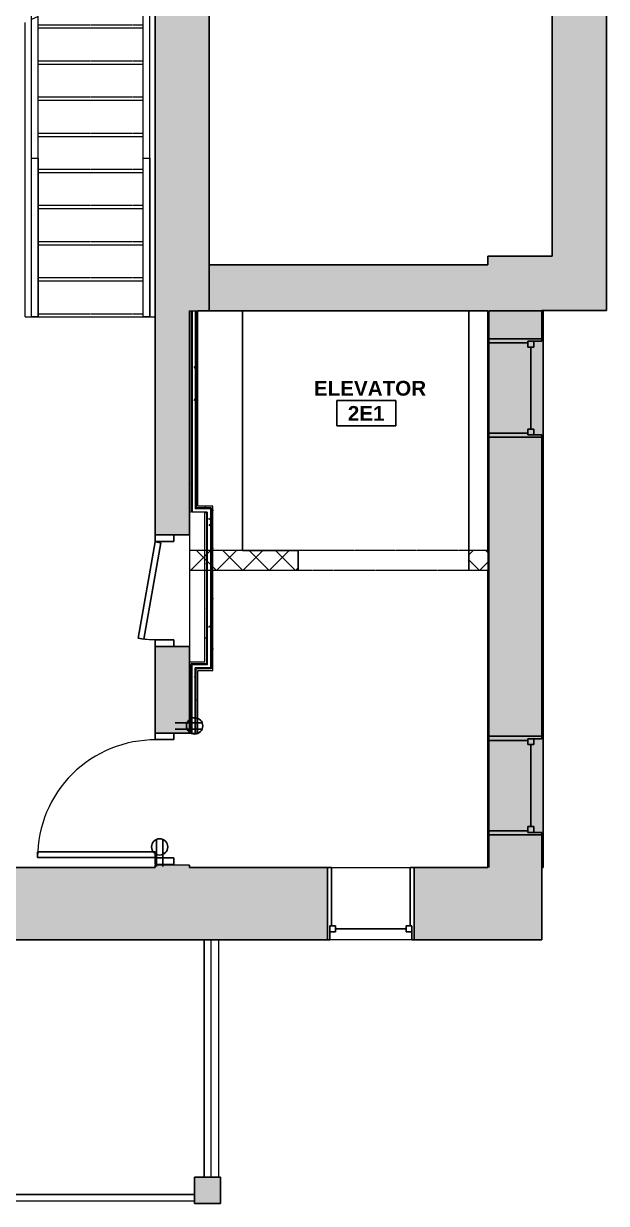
# Model space of a CAD drawing. Header units: inches. Extents: x -1176 to 1507, y -2563 to 978.
# Drawn here: x 1171.1 to 1348.8, y 11.6 to 370.9 of the extents above; entities that cross this region are included whole.
import ezdxf

# ---------------------------------------------------------------- set-up
doc = ezdxf.new("R2010")
doc.units = ezdxf.units.IN
doc.header["$MEASUREMENT"] = 0
doc.linetypes.add('Overhead', pattern=[0.15625, 0.09375, -0.0625])
doc.linetypes.add('Overhead 1_16_', pattern=[0.101562, 0.0625, -0.039062])
for name, color, linetype, lineweight in [('A-ANNO-NOTE', 131, 'Continuous', 40), ('A-AREA-IDEN', 2, 'Continuous', 9), ('A-COLS', 52, 'Continuous', 18), ('A-DETL-GENF', 92, 'Continuous', 18), ('A-DETL-MEDM', 33, 'Continuous', 18), ('A-DOOR', 31, 'Continuous', 18), ('A-DOOR-FRAM', 31, 'Continuous', 30), ('A-FLOR', 192, 'Continuous', 18), ('A-FLOR-HRAL', 11, 'Continuous', 18), ('A-GENM', 13, 'Continuous', 18), ('A-GLAZ', 151, 'Continuous', 18), ('A-WALL', 113, 'Continuous', 18), ('A-WALL-PATT', 111, 'Continuous', 18), ('I-WALL', 2, 'Continuous', 18), ('S-STRS', 31, 'Continuous', 18)]:
    doc.layers.add(name, color=color, linetype=linetype, lineweight=lineweight)
doc.styles.add('Swis721 Lt BT_B', font='', dxfattribs={"height": 4.5})
doc.styles.get('Swis721 Lt BT_B').set_extended_font_data('Swis721 Lt BT', bold=True)
pattern_1 = [(0, (0, 0), (15.36, 3.84), [0.634, -10.886, 0.634, -10.886, -61.44]), (0, (0, 0), (15.36, 3.84), [-23.04, 0.634, -22.406, 0.634, -10.886, -26.88]), (0, (0, 0), (15.36, 3.84), [-57.6, 0.634, -7.046, 0.634, -18.566]), (120, (5.76, 1.92), (-11.005538, 11.38215), [0.634, -10.886, 0.634, -10.886, -61.44]), (120, (5.76, 1.92), (-11.005538, 11.38215), [-23.04, 0.634, -22.406, 0.634, -10.886, -26.88]), (120, (5.76, 1.92), (-11.005538, 11.38215), [-57.6, 0.634, -7.046, 0.634, -18.566]), (240, (7.68, 9.6), (-4.354462, -15.22215), [0.634, -10.886, 0.634, -10.886, -61.44]), (240, (7.68, 9.6), (-4.354462, -15.22215), [-23.04, 0.634, -22.406, 0.634, -10.886, -26.88]), (240, (7.68, 9.6), (-4.354462, -15.22215), [-57.6, 0.634, -7.046, 0.634, -18.566])]

# ---------------------------------------------------------------- blocks, each defined once
blk = doc.blocks.new('Single Flush - D2 2_6_ X 8_-8253011-2nd Floor Power _ Signal')
at = {"layer": 'A-DOOR', "color": 8, "lineweight": 30}
for p, q in [((-14.45, 10.43), (-14.76, 8.7)), ((-14.76, 8.7), (14.6, 3.53)), ((14.91, 5.25), (-14.45, 10.43)), ((14.6, 3.53), (14.91, 5.25))]:
    blk.add_line(p, q, dxfattribs=at)
at = {"layer": 'A-DOOR', "lineweight": 9}
blk.add_arc((14.91, 5.25), 29.81, 170, 180.5, dxfattribs=at)
at = {"layer": 'A-DOOR-FRAM', "color": 8}
for p, q in [((-17, -0.5), (-17, 5.25)), ((-17, 5.25), (-15, 5.25)), ((-15, -0.5), (-15, 5.25)), ((15, -0.5), (15, 5.25)), ((15, 5.25), (17, 5.25)), ((17, -0.5), (17, 5.25)), ((-17, -0.5), (-15, -0.5)), ((15, -0.5), (17, -0.5))]:
    blk.add_line(p, q, dxfattribs=at)
blk = doc.blocks.new('Double Hung - 30_ x 48_-6971309-2nd Floor Power _ Signal')
at = {"layer": 'A-GLAZ', "color": 8, "lineweight": 30}
for p, q in [((-15, 8.25), (-14.25, 8.25)), ((-14.25, 4), (-14.25, 8.25)), ((14.25, 4), (14.25, 8.25)), ((15, 8.25), (14.25, 8.25)), ((-14.25, 5.75), (-14.25, 4)), ((-14.25, 5.75), (-12.5, 5.75)), ((-14.25, 4), (-12.5, 4)), ((-14.25, 4), (-13.75, 4)), ((-13.75, -8.25), (-13.75, 4)), ((-12.5, 5.75), (-12.5, 4)), ((-12.5, 4.875), (12.5, 4.875)), ((12.5, 5.75), (12.5, 4)), ((14.25, 5.75), (12.5, 5.75)), ((14.25, 4), (12.5, 4)), ((13.75, 4), (14.25, 4)), ((13.75, 4), (13.75, -8.25)), ((14.25, 5.75), (14.25, 4)), ((-13.75, -8.25), (-15, -8.25)), ((13.75, -8.25), (15, -8.25))]:
    blk.add_line(p, q, dxfattribs=at)
blk = doc.blocks.new('Top Rail Type - Top Rail_Internal_-6919815-2nd Floor Power _ Signal')
at = {"layer": 'A-FLOR-HRAL', "lineweight": 9}
for p, q in [((1226.22, 19.64), (1226.22, 91.89)), ((1228.22, 91.89), (1228.22, 19.64)), ((1068.27, 14.32), (1223.22, 14.32)), ((1223.22, 12.32), (1068.27, 12.32))]:
    blk.add_line(p, q, dxfattribs=at)
blk = doc.blocks.new('Top Rail Type - Top Rail_Internal_-V10-2nd Floor Power _ Signal')
at = {"layer": 'A-FLOR-HRAL', "lineweight": 9}
for p, q in [((1226.22, 91.89), (1226.22, 19.64)), ((1228.22, 91.89), (1228.22, 19.64)), ((1223.22, 14.32), (1068.27, 14.32)), ((1223.22, 12.32), (1068.27, 12.32))]:
    blk.add_line(p, q, dxfattribs=at)
blk = doc.blocks.new('Double Hung - 2_ 2_5_ x 48_-6921075-2nd Floor Power _ Signal')
at = {"layer": 'A-GLAZ', "color": 8, "lineweight": 30}
for p, q in [((-13.25, 11), (-12.5, 11)), ((-12.5, 6.75), (-12.5, 11)), ((12.5, 6.75), (12.5, 11)), ((13.25, 11), (12.5, 11)), ((-12.5, 8.5), (-12.5, 6.75)), ((-12.5, 8.5), (-10.75, 8.5)), ((-10.75, 8.5), (-10.75, 6.75)), ((-10.75, 7.625), (10.75, 7.625)), ((10.75, 8.5), (10.75, 6.75)), ((12.5, 8.5), (10.75, 8.5)), ((12.5, 8.5), (12.5, 6.75)), ((-12.5, 6.75), (-10.75, 6.75)), ((-12.5, 6.75), (-12, 6.75)), ((-12, -11), (-12, 6.75)), ((12.5, 6.75), (10.75, 6.75)), ((12, 6.75), (12.5, 6.75)), ((12, 6.75), (12, -11)), ((-12, -11), (-13.25, -11)), ((12, -11), (13.25, -11))]:
    blk.add_line(p, q, dxfattribs=at)
blk = doc.blocks.new('Elevator 1 - Elevator 1-7712497-2nd Floor Power _ Signal')
at = {"layer": 'A-GENM', "lineweight": 30}
for p, q in [((1312.87, 283.44), (1243.87, 283.44)), ((1243.87, 283.44), (1243.87, 210.44)), ((1312.87, 210.44), (1312.87, 283.44)), ((1243.87, 210.44), (1260.87, 210.44))]:
    blk.add_line(p, q, dxfattribs=at)
blk = doc.blocks.new('Top Rail Type - Top Rail_Internal_-7823048-2nd Floor Power _ Signal')
at = {"layer": 'A-FLOR-HRAL', "lineweight": 9}
for p, q in [((1207.6, 329.98), (1209.6, 329.98)), ((1207.6, 281.58), (1207.6, 329.98)), ((1209.6, 329.98), (1209.6, 281.58)), ((1209.6, 281.58), (1207.6, 281.58))]:
    blk.add_line(p, q, dxfattribs=at)
blk = doc.blocks.new('Top Rail Type - Top Rail_Internal_-V134-2nd Floor Power _ Signal')
at = {"layer": 'A-FLOR-HRAL', "linetype": 'Overhead 1_16_', "lineweight": 9}
for p, q in [((1207.6, 479.58), (1209.6, 479.58)), ((1207.6, 468.58), (1207.6, 479.58)), ((1209.6, 468.58), (1209.6, 479.58)), ((1207.6, 388.04), (1207.6, 468.58)), ((1209.6, 388.98), (1209.6, 468.58))]:
    blk.add_line(p, q, dxfattribs=at)
at = {"layer": 'A-FLOR-HRAL', "lineweight": 9}
for p, q in [((1209.6, 388.98), (1207.6, 388.04)), ((1207.6, 281.58), (1207.6, 388.04)), ((1209.6, 281.58), (1209.6, 388.98)), ((1207.6, 281.58), (1209.6, 281.58))]:
    blk.add_line(p, q, dxfattribs=at)
blk = doc.blocks.new('Top Rail Type - Top Rail_Internal_-7823060-2nd Floor Power _ Signal')
at = {"layer": 'A-FLOR-HRAL', "lineweight": 9}
for p, q in [((1173.6, 329.98), (1175.6, 329.98)), ((1173.6, 281.58), (1173.6, 329.98)), ((1175.6, 329.98), (1175.6, 281.58)), ((1175.6, 281.58), (1173.6, 281.58))]:
    blk.add_line(p, q, dxfattribs=at)
blk = doc.blocks.new('Top Rail Type - Top Rail_Internal_-V135-2nd Floor Power _ Signal')
at = {"layer": 'A-FLOR-HRAL', "linetype": 'Overhead 1_16_', "lineweight": 9}
for p, q in [((1173.6, 479.58), (1175.6, 479.58)), ((1173.6, 468.58), (1173.6, 479.58)), ((1175.6, 468.58), (1175.6, 479.58)), ((1173.6, 372.19), (1173.6, 468.58)), ((1175.6, 373.12), (1175.6, 468.58))]:
    blk.add_line(p, q, dxfattribs=at)
at = {"layer": 'A-FLOR-HRAL', "lineweight": 9}
for p, q in [((1175.6, 373.12), (1173.6, 372.19)), ((1173.6, 281.58), (1173.6, 372.19)), ((1175.6, 281.58), (1175.6, 373.12)), ((1173.6, 281.58), (1175.6, 281.58))]:
    blk.add_line(p, q, dxfattribs=at)
blk = doc.blocks.new('Single Flush - D13 3_ X 8_-8257910-2nd Floor Power _ Signal')
at = {"layer": 'A-DOOR', "lineweight": 30}
for p, q in [((16.15625, -5.25), (17.90625, -5.25)), ((16.15625, -41.0625), (16.15625, -5.25)), ((17.90625, -5.25), (17.90625, -41.0625)), ((17.90625, -41.0625), (16.15625, -41.0625))]:
    blk.add_line(p, q, dxfattribs=at)
at = {"layer": 'A-DOOR', "lineweight": 9}
blk.add_arc((17.90625, -5.25), 35.8125, 179.5, 270, dxfattribs=at)
at = {"layer": 'A-DOOR-FRAM'}
for p, q in [((-20, 0.5), (-20, -5.25)), ((-20, 0.5), (-18, 0.5)), ((-18, 0.5), (-18, -5.25)), ((18.000004, 0.5), (18.000004, -5.25)), ((18.000004, 0.5), (20.000004, 0.5)), ((20.000004, 0.5), (20.000004, -5.25)), ((-20, -5.25), (-18, -5.25)), ((18.000004, -5.25), (20.000004, -5.25))]:
    blk.add_line(p, q, dxfattribs=at)
blk = doc.blocks.new('Door-Opening - Elevator Opening-8184615-2nd Floor Power _ Signal')
at = {"layer": 'A-DETL-GENF', "linetype": 'Overhead', "lineweight": 9}
for p, q in [((25.68, 3), (-26.32, 3)), ((-26.32, -3), (25.68, -3))]:
    blk.add_line(p, q, dxfattribs=at)
at = {"layer": 'A-DETL-MEDM', "lineweight": 30}
for p, q in [((-26.32, 3), (-26.32, -3)), ((25.68, -3), (25.68, 3))]:
    blk.add_line(p, q, dxfattribs=at)
blk = doc.blocks.new('Room Tag - Room Name and Number-3379422-2nd Floor Power _ Signal')
at = {"layer": 'A-AREA-IDEN'}
for p, q in [((-0.1881, -0.1636), (-0.1881, -0.0018)), ((-0.1881, -0.0018), (0.1869, -0.0018)), ((0.1869, -0.0018), (-0.1881, -0.0018)), ((-0.1881, -0.0018), (-0.1881, -0.1636)), ((0.1869, -0.0018), (0.1869, -0.1636)), ((0.1869, -0.1636), (0.1869, -0.0018)), ((0.1869, -0.1636), (-0.1881, -0.1636)), ((-0.1881, -0.1636), (0.1869, -0.1636))]:
    blk.add_line(p, q, dxfattribs=at)

msp = doc.modelspace()

# ---------------------------------------------------------------- hatches: boundary and pattern name
at = {"layer": 'A-COLS'}
msp.add_hatch(color=250, dxfattribs=at).paths.add_polyline_path([(1223.22, 11.64), (1231.22, 11.64), (1231.22, 19.64), (1223.22, 19.64)], flags=0)
at = {"layer": 'A-WALL-PATT', "lineweight": 9}
for points in [[(1227.74, 283.44), (1227.74, 851.94), (1211.24, 851.94), (1211.24, 389.74), (1211.6, 389.91), (1211.6, 386.6), (1211.24, 386.6), (1211.24, 283.44), (1224.24, 283.44)], [(1332.31, 300.1), (1348.81, 300.1), (1348.81, 594.93), (1332.31, 594.93)], [(1329.15, 283.6), (1348.81, 283.6), (1348.81, 300.1), (1312.65, 300.1), (1312.65, 283.6)], [(1271.61, 283.44), (1312.65, 283.44), (1312.65, 297.44), (1227.74, 297.44), (1227.74, 283.44)], [(1329.15, 113.89), (1329.49, 113.89), (1329.49, 283.44), (1312.99, 283.44), (1312.99, 113.89)]]:
    msp.add_hatch(color=7, dxfattribs=at).paths.add_polyline_path(points, flags=0)
h = msp.add_hatch(color=7, dxfattribs=at)
h.paths.add_polyline_path([(1221.74, 113.89), (1221.74, 114.64), (1211.24, 114.64), (1211.24, 113.89)], flags=0)
h.paths.add_polyline_path([(1211.24, 154.89), (1221.74, 154.89), (1221.74, 181.22), (1211.24, 181.22), (1211.24, 175.21)], flags=0)
h.paths.add_polyline_path([(1221.74, 215.22), (1221.74, 283.44), (1211.24, 283.44), (1211.24, 215.22)], flags=0)
h = msp.add_hatch(dxfattribs=at)
h.set_pattern_fill('FP_2', color=256, style=0, pattern_type=2)
h.set_pattern_definition(pattern_1)
h.paths.add_polyline_path([(1222.24, 222.19), (1222.24, 283.44), (1221.74, 283.44), (1221.74, 222.19)], flags=0)
h = msp.add_hatch(dxfattribs=at)
h.set_pattern_fill('FP_2', color=256, style=0, pattern_type=2)
h.set_pattern_definition(pattern_1)
h.paths.add_polyline_path([(1222.49, 223.19), (1223.49, 223.19), (1223.49, 283.44), (1222.49, 283.44), (1222.49, 223.94)], flags=0)
h = msp.add_hatch(dxfattribs=at)
h.set_pattern_fill('FP_2', color=256, style=0, pattern_type=2)
h.set_pattern_definition(pattern_1)
h.paths.add_polyline_path([(1224.24, 223.94), (1224.24, 283.44), (1223.74, 283.44), (1223.74, 223.94)], flags=0)
h = msp.add_hatch(color=7, dxfattribs=at)
h.paths.add_polyline_path([(1312.99, 113.89), (1329.15, 113.89), (1329.15, 123.89), (1312.65, 123.89), (1312.65, 113.89)], flags=0)
h.paths.add_polyline_path([(1312.65, 153.89), (1329.15, 153.89), (1329.15, 244.93), (1312.65, 244.93), (1312.65, 175.21)], flags=0)
h.paths.add_polyline_path([(1312.65, 274.93), (1329.15, 274.93), (1329.15, 283.6), (1312.65, 283.6), (1312.65, 283.44)], flags=0)
h = msp.add_hatch(dxfattribs=at)
h.set_pattern_fill('FP_2', color=256, style=0, pattern_type=2)
h.set_pattern_definition(pattern_1)
h.paths.add_polyline_path([(1228.86, 223.44), (1228.86, 223.94), (1223.74, 223.94), (1223.74, 223.44), (1228.36, 223.44)], flags=0)
h = msp.add_hatch(dxfattribs=at)
h.set_pattern_fill('FP_2', color=256, style=0, pattern_type=2)
h.set_pattern_definition(pattern_1)
h.paths.add_polyline_path([(1228.36, 174.44), (1228.86, 174.44), (1228.86, 223.44), (1228.36, 223.44), (1228.36, 174.69)], flags=0)
h = msp.add_hatch(dxfattribs=at)
h.set_pattern_fill('FP_2', color=256, style=0, pattern_type=2)
h.set_pattern_definition(pattern_1)
h.paths.add_polyline_path([(1226.86, 176.44), (1226.86, 221.44), (1226.36, 221.44), (1226.36, 176.44)], flags=0)
h = msp.add_hatch(dxfattribs=at)
h.set_pattern_fill('FP_2', color=256, style=0, pattern_type=2)
h.set_pattern_definition(pattern_1)
h.paths.add_polyline_path([(1228.11, 175.69), (1228.11, 222.19), (1227.11, 222.19), (1227.11, 175.69)], flags=0)
h = msp.add_hatch(dxfattribs=at)
h.set_pattern_fill('FP_1', color=256, style=0, pattern_type=2)
h.set_pattern_definition([(45, (0, 0), (-4.006467, 4.006467), []), (135, (0, 0), (-4.006467, -4.006467), [])])
h.paths.add_polyline_path([(1312.65, 204.44), (1312.65, 210.44), (1306.87, 210.44), (1306.87, 204.44)], flags=0)
h.paths.add_polyline_path([(1254.87, 204.44), (1254.87, 210.44), (1221.74, 210.44), (1221.74, 204.44), (1225.36, 204.44)], flags=0)
h = msp.add_hatch(dxfattribs=at)
h.set_pattern_fill('FP_2', color=256, style=0, pattern_type=2)
h.set_pattern_definition(pattern_1)
h.paths.add_polyline_path([(1222.24, 154.89), (1222.24, 175.94), (1221.74, 175.94), (1221.74, 154.89)], flags=0)
h = msp.add_hatch(dxfattribs=at)
h.set_pattern_fill('FP_2', color=256, style=0, pattern_type=2)
h.set_pattern_definition(pattern_1)
h.paths.add_polyline_path([(1222.49, 154.89), (1223.49, 154.89), (1223.49, 174.69), (1222.49, 174.69), (1222.49, 173.94)], flags=0)
h = msp.add_hatch(dxfattribs=at)
h.set_pattern_fill('FP_2', color=256, style=0, pattern_type=2)
h.set_pattern_definition(pattern_1)
h.paths.add_polyline_path([(1224.24, 154.89), (1224.24, 173.94), (1223.74, 173.94), (1223.74, 154.89)], flags=0)
h = msp.add_hatch(color=7, dxfattribs=at)
h.paths.add_polyline_path([(1049.4, 91.89), (1121.83, 91.89), (1121.83, 113.89), (1049.4, 113.89)], flags=0)
h.paths.add_polyline_path([(994.09, 91.89), (1006.9, 91.89), (1006.9, 113.89), (966.34, 113.89), (966.34, 91.89)], flags=0)
h.paths.add_polyline_path([(1329.15, 91.89), (1329.15, 113.89), (1290.24, 113.89), (1290.24, 91.89)], flags=0)
h.paths.add_polyline_path([(1161.9, 91.89), (1263.74, 91.89), (1263.74, 113.89), (1161.9, 113.89)], flags=0)
h.paths.add_polyline_path([(677.93, 91.89), (756.84, 91.89), (756.84, 113.89), (677.93, 113.89)], flags=0)
h.paths.add_polyline_path([(799.34, 91.89), (848.01, 91.89), (848.01, 113.89), (799.34, 113.89)], flags=0)
h.paths.add_polyline_path([(624.06, 91.89), (635.43, 91.89), (635.43, 113.89), (562.75, 113.89), (562.75, 91.89)], flags=0)
h.paths.add_polyline_path([(890.51, 91.89), (923.84, 91.89), (923.84, 113.89), (890.51, 113.89)], flags=0)
h.paths.add_polyline_path([(520.25, 91.89), (520.25, 113.89), (480.78, 113.89), (480.78, 91.89)], flags=0)

# ---------------------------------------------------------------- linework, layer by layer
at = {"layer": 'A-ANNO-NOTE', "lineweight": 30}
for p, q in [((1217.31, 158.02), (1225.58, 158.02)), ((1217.31, 156.1), (1225.58, 156.1)), ((1211.66, 114.22), (1211.66, 122.48)), ((1213.57, 114.22), (1213.57, 122.48))]:
    msp.add_line(p, q, dxfattribs=at)
for centre, radius in [((1223.29, 157.06), 2.48), ((1212.62, 120.2), 2.47)]:
    msp.add_circle(centre, radius, dxfattribs=at)
at = {"layer": 'A-COLS', "color": 8, "lineweight": 30}
for p, q in [((1231.22, 19.64), (1223.22, 19.64)), ((1223.22, 19.64), (1223.22, 11.64)), ((1231.22, 11.64), (1231.22, 19.64)), ((1223.22, 11.64), (1231.22, 11.64))]:
    msp.add_line(p, q, dxfattribs=at)
at = {"layer": 'A-FLOR'}
msp.add_line((1230.65, 19.64), (1230.65, 91.89), dxfattribs=at)
at = {"layer": 'A-WALL', "color": 8, "lineweight": 30}
for p, q in [((1227.74, 851.94), (1227.74, 283.44)), ((1332.31, 594.93), (1332.31, 300.1)), ((1348.81, 283.6), (1348.81, 594.93)), ((1211.24, 386.6), (1211.24, 215.22)), ((1332.31, 300.1), (1312.65, 300.1)), ((1312.65, 300.1), (1312.65, 297.44)), ((1312.65, 297.44), (1227.74, 297.44)), ((1221.74, 215.22), (1221.74, 283.44)), ((1224.24, 283.44), (1312.65, 283.44)), ((1312.65, 283.44), (1312.65, 274.93)), ((1329.49, 283.44), (1312.99, 283.44)), ((1312.99, 283.44), (1312.99, 113.89)), ((1329.15, 274.93), (1329.15, 283.6)), ((1329.15, 283.6), (1348.81, 283.6)), ((1329.49, 113.89), (1329.49, 283.44)), ((1312.65, 274.93), (1329.15, 274.93)), ((1329.15, 244.93), (1312.65, 244.93)), ((1312.65, 244.93), (1312.65, 210.44)), ((1329.15, 153.89), (1329.15, 244.93)), ((1211.24, 215.22), (1221.74, 215.22)), ((1312.65, 204.44), (1312.65, 153.89)), ((1211.24, 181.22), (1211.24, 154.89)), ((1221.74, 181.22), (1211.24, 181.22)), ((1221.74, 154.89), (1221.74, 181.22)), ((1211.24, 154.89), (1221.74, 154.89)), ((1312.65, 153.89), (1329.15, 153.89)), ((1329.15, 123.89), (1312.65, 123.89)), ((1312.65, 123.89), (1312.65, 113.89)), ((1329.15, 91.89), (1329.15, 123.89)), ((1211.24, 113.89), (1161.9, 113.89)), ((1211.24, 114.64), (1211.24, 113.89)), ((1221.74, 113.89), (1221.74, 114.64)), ((1263.74, 113.89), (1221.74, 113.89)), ((1263.74, 91.89), (1263.74, 113.89)), ((1312.65, 113.89), (1290.24, 113.89)), ((1290.24, 113.89), (1290.24, 91.89)), ((1329.15, 113.89), (1329.49, 113.89)), ((1161.9, 91.89), (1263.74, 91.89)), ((1290.24, 91.89), (1329.15, 91.89))]:
    msp.add_line(p, q, dxfattribs=at)
at = {"layer": 'A-WALL', "color": 55}
for p, q in [((1221.74, 283.44), (1224.24, 283.44)), ((1312.65, 210.44), (1312.65, 204.44))]:
    msp.add_line(p, q, dxfattribs=at)
at = {"layer": 'A-WALL'}
for p, q in [((1222.24, 283.44), (1222.24, 222.19)), ((1222.49, 283.44), (1222.49, 222.19)), ((1223.49, 283.44), (1223.49, 223.19)), ((1223.74, 283.44), (1223.74, 223.44)), ((1228.11, 223.19), (1223.49, 223.19)), ((1228.36, 223.44), (1223.74, 223.44)), ((1228.11, 223.19), (1228.11, 174.69)), ((1228.36, 223.44), (1228.36, 174.44)), ((1222.24, 222.19), (1221.74, 222.19)), ((1227.11, 222.19), (1222.49, 222.19)), ((1226.36, 176.44), (1226.36, 222.19)), ((1226.86, 221.94), (1226.36, 221.94)), ((1226.86, 221.94), (1226.86, 175.94)), ((1227.11, 222.19), (1227.11, 175.69)), ((1221.74, 215.22), (1221.74, 181.22)), ((1254.87, 210.44), (1221.74, 210.44)), ((1312.65, 210.44), (1306.87, 210.44)), ((1221.74, 204.44), (1254.87, 204.44)), ((1306.87, 204.44), (1312.65, 204.44)), ((1226.86, 175.94), (1222.24, 175.94)), ((1222.24, 154.89), (1222.24, 175.94)), ((1227.11, 175.69), (1222.49, 175.69)), ((1222.49, 154.89), (1222.49, 175.69)), ((1228.11, 174.69), (1223.49, 174.69)), ((1223.49, 154.89), (1223.49, 174.69)), ((1228.36, 174.44), (1223.74, 174.44)), ((1223.74, 154.89), (1223.74, 174.44))]:
    msp.add_line(p, q, dxfattribs=at)
at = {"layer": 'A-WALL', "lineweight": 9}
for p, q in [((1329.49, 283.6), (1329.49, 283.44)), ((1312.65, 244.93), (1312.65, 274.93)), ((1312.65, 123.89), (1312.65, 153.89)), ((1221.74, 114.64), (1211.24, 114.64)), ((1263.74, 113.89), (1290.24, 113.89)), ((1290.24, 91.89), (1263.74, 91.89))]:
    msp.add_line(p, q, dxfattribs=at)
at = {"layer": 'I-WALL'}
for p, q in [((1224.24, 223.94), (1224.24, 283.44)), ((1228.86, 223.94), (1224.24, 223.94)), ((1228.86, 173.94), (1228.86, 223.94)), ((1226.36, 176.44), (1221.74, 176.44)), ((1224.24, 173.94), (1228.86, 173.94)), ((1224.24, 154.89), (1224.24, 173.94)), ((1221.74, 154.89), (1224.24, 154.89))]:
    msp.add_line(p, q, dxfattribs=at)
at = {"layer": 'S-STRS', "lineweight": 9}
for p, q in [((1171.6, 281.58), (1171.6, 371.26)), ((1175.6, 369.58), (1207.6, 369.58)), ((1175.6, 358.58), (1207.6, 358.58)), ((1175.6, 347.58), (1207.6, 347.58)), ((1175.6, 336.58), (1207.6, 336.58)), ((1175.6, 325.58), (1207.6, 325.58)), ((1175.6, 314.58), (1207.6, 314.58)), ((1175.6, 303.58), (1207.6, 303.58)), ((1175.6, 292.58), (1207.6, 292.58)), ((1171.6, 281.58), (1173.6, 281.58)), ((1175.6, 281.58), (1207.6, 281.58)), ((1209.6, 281.58), (1211.24, 281.58))]:
    msp.add_line(p, q, dxfattribs=at)
at = {"layer": 'S-STRS', "linetype": 'Overhead 1_16_', "lineweight": 9}
for p, q in [((1175.6, 370.58), (1207.6, 370.58)), ((1175.6, 359.58), (1207.6, 359.58)), ((1175.6, 348.58), (1207.6, 348.58)), ((1175.6, 337.58), (1207.6, 337.58)), ((1175.6, 326.58), (1207.6, 326.58)), ((1175.6, 315.58), (1207.6, 315.58)), ((1175.6, 304.58), (1207.6, 304.58)), ((1175.6, 293.58), (1207.6, 293.58)), ((1175.6, 282.58), (1207.6, 282.58))]:
    msp.add_line(p, q, dxfattribs=at)

# ---------------------------------------------------------------- block references
at = {"layer": 'A-AREA-IDEN', "xscale": 47.99999999999997, "yscale": 47.99999999999997, "zscale": 47.99999999999997}
msp.add_blockref('Room Tag - Room Name and Number-3379422-2nd Floor Power _ Signal', (1275.69, 256.27), dxfattribs=at)
at = {"layer": 'A-DOOR'}
for name, p, rotation in [('Single Flush - D2 2_6_ X 8_-8253011-2nd Floor Power _ Signal', (1216.49, 198.22), 89.9999999999999), ('Single Flush - D13 3_ X 8_-8257910-2nd Floor Power _ Signal', (1216.49, 134.89), 269.9999999999999)]:
    msp.add_blockref(name, p, dxfattribs=dict(at, rotation=rotation))
msp.add_blockref('Door-Opening - Elevator Opening-8184615-2nd Floor Power _ Signal', (1281.19, 207.44), dxfattribs=at)
at = {"layer": 'A-FLOR-HRAL', "lineweight": 9}
for name in ['Top Rail Type - Top Rail_Internal_-V135-2nd Floor Power _ Signal', 'Top Rail Type - Top Rail_Internal_-V134-2nd Floor Power _ Signal', 'Top Rail Type - Top Rail_Internal_-7823060-2nd Floor Power _ Signal', 'Top Rail Type - Top Rail_Internal_-7823048-2nd Floor Power _ Signal', 'Top Rail Type - Top Rail_Internal_-6919815-2nd Floor Power _ Signal', 'Top Rail Type - Top Rail_Internal_-V10-2nd Floor Power _ Signal']:
    msp.add_blockref(name, (0, 0), dxfattribs=at)
at = {"layer": 'A-GENM', "lineweight": 9}
msp.add_blockref('Elevator 1 - Elevator 1-7712497-2nd Floor Power _ Signal', (-6, 0), dxfattribs=at)
at = {"layer": 'A-GLAZ'}
for name, p, rotation in [('Double Hung - 30_ x 48_-6971309-2nd Floor Power _ Signal', (1320.9, 259.93), 269.9999999999999), ('Double Hung - 30_ x 48_-6971309-2nd Floor Power _ Signal', (1320.9, 138.89), 269.9999999999999), ('Double Hung - 2_ 2_5_ x 48_-6921075-2nd Floor Power _ Signal', (1276.99, 102.89), 180)]:
    msp.add_blockref(name, p, dxfattribs=dict(at, rotation=rotation))

# ---------------------------------------------------------------- texts
at = {"layer": 'A-AREA-IDEN', "char_height": 4.5, "attachment_point": 1, "style": 'Swis721 Lt BT_B'}
for s, insert, width in [('ELEVATOR', (1259.63, 262.12), 38.784), ('2E1', (1269.98, 254.46), 13.332)]:
    msp.add_mtext(s, dxfattribs=dict(at, insert=insert, width=width))

doc.saveas('drawing.dxf')
